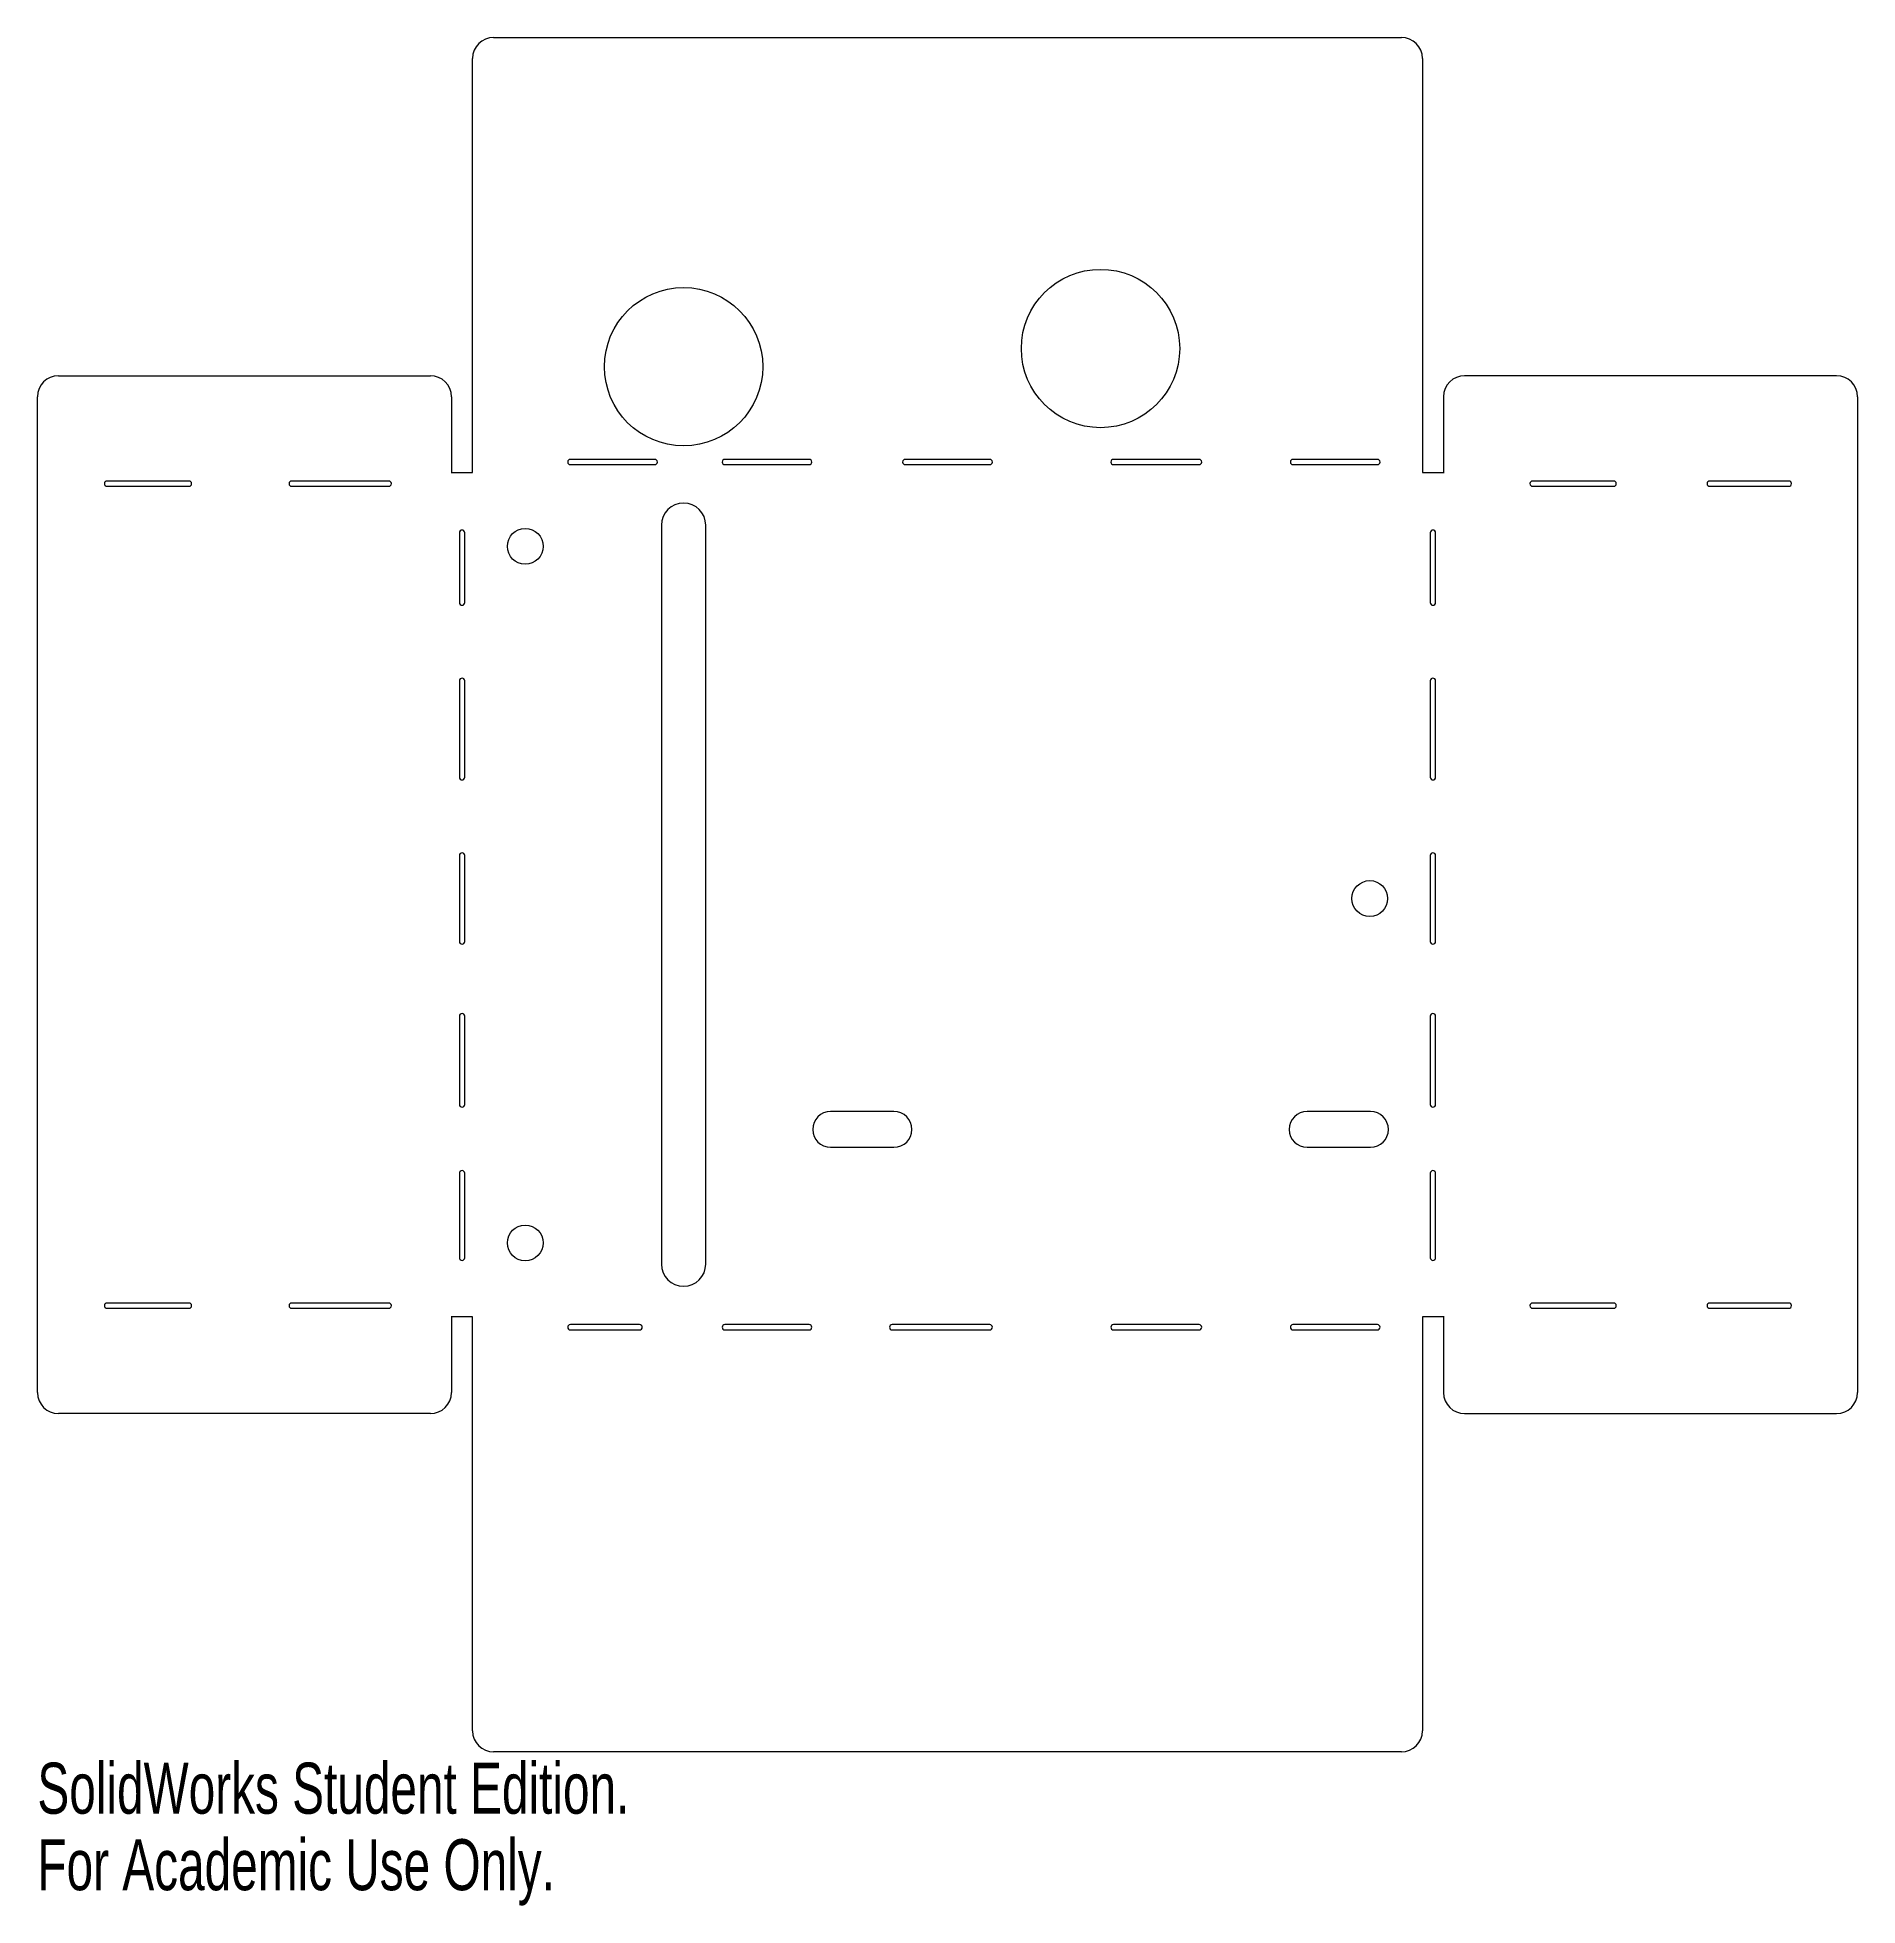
# Model space of a CAD drawing. Header units: millimetres. Extents: x -41 to 131, y -56 to 121.
import ezdxf

# ---------------------------------------------------------------- set-up
doc = ezdxf.new("R2010")
doc.units = ezdxf.units.MM
doc.styles.add('SLDTEXTSTYLE0', font='TXT', dxfattribs={"width": 0.7})

msp = doc.modelspace()

# ---------------------------------------------------------------- linework, layer by layer
at = {"color": 7, "linetype": 'Continuous', "lineweight": 15}
for p, q in [((2, 121.22), (88, 121.22)), ((0, 80), (0, 119.22)), ((90, 119.22), (90, 80)), ((-39.22, 89.17), (-3.99, 89.17)), ((129.22, 89.17), (93.99, 89.17)), ((-41.22, -7.17), (-41.22, 87.17)), ((-1.99, 87.17), (-1.99, 79.93)), ((91.99, 87.17), (91.99, 79.93)), ((131.22, 87.17), (131.22, -7.17)), ((-1.99, 80), (0, 80)), ((17.27, 81.24), (9.27, 81.24)), ((9.27, 80.74), (17.27, 80.74)), ((31.9, 81.24), (23.9, 81.24)), ((23.9, 80.74), (31.9, 80.74)), ((49, 81.24), (41, 81.24)), ((41, 80.74), (49, 80.74)), ((68.83, 81.24), (60.72, 81.24)), ((60.72, 80.74), (68.83, 80.74)), ((85.73, 81.24), (77.73, 81.24)), ((77.73, 80.74), (85.73, 80.74)), ((90, 80), (91.99, 80)), ((-26.86, 79.19), (-34.62, 79.19)), ((-34.62, 78.69), (-26.86, 78.69)), ((-7.93, 79.19), (-17.13, 79.19)), ((-17.13, 78.69), (-7.93, 78.69)), ((108.11, 79.19), (100.43, 79.19)), ((100.43, 78.69), (108.11, 78.69)), ((124.71, 79.19), (117.21, 79.19)), ((117.21, 78.69), (124.71, 78.69)), ((17.9, 75), (17.9, 5)), ((22.1, 5), (22.1, 75)), ((-1.24, 74.29), (-1.24, 67.67)), ((-0.74, 67.67), (-0.74, 74.29)), ((90.74, 74.29), (90.74, 67.67)), ((91.24, 67.67), (91.24, 74.29)), ((-1.24, 60.26), (-1.24, 51.12)), ((-0.74, 51.12), (-0.74, 60.26)), ((90.74, 60.26), (90.74, 51.12)), ((91.24, 51.12), (91.24, 60.26)), ((-1.24, 43.71), (-1.24, 35.56)), ((-0.74, 35.56), (-0.74, 43.71)), ((90.74, 43.71), (90.74, 35.56)), ((91.24, 35.56), (91.24, 43.71)), ((-1.24, 28.49), (-1.24, 20.12)), ((-0.74, 20.12), (-0.74, 28.49)), ((90.74, 28.49), (90.74, 20.12)), ((91.24, 20.12), (91.24, 28.49)), ((39.93, 19.46), (33.93, 19.46)), ((85.07, 19.46), (79.07, 19.46)), ((33.93, 16.06), (39.93, 16.06)), ((79.07, 16.06), (85.07, 16.06)), ((-1.24, 13.6), (-1.24, 5.6)), ((-0.74, 5.6), (-0.74, 13.6)), ((90.74, 13.6), (90.74, 5.6)), ((91.24, 5.6), (91.24, 13.6)), ((-26.86, 1.31), (-34.62, 1.31)), ((-34.62, 0.81), (-26.86, 0.81)), ((-7.93, 1.31), (-17.13, 1.31)), ((-17.13, 0.81), (-7.93, 0.81)), ((-1.99, 0.07), (-1.99, -7.17)), ((0, 0), (-1.99, 0)), ((0, -39.22), (0, 0)), ((90, 0), (90, -39.22)), ((91.99, 0), (90, 0)), ((91.99, 0.07), (91.99, -7.17)), ((108.11, 1.31), (100.43, 1.31)), ((100.43, 0.81), (108.11, 0.81)), ((124.71, 1.31), (117.21, 1.31)), ((117.21, 0.81), (124.71, 0.81)), ((15.83, -0.74), (9.27, -0.74)), ((9.27, -1.24), (15.83, -1.24)), ((31.9, -0.74), (23.9, -0.74)), ((23.9, -1.24), (31.9, -1.24)), ((49, -0.74), (39.76, -0.74)), ((39.76, -1.24), (49, -1.24)), ((68.83, -0.74), (60.72, -0.74)), ((60.72, -1.24), (68.83, -1.24)), ((85.73, -0.74), (77.73, -0.74)), ((77.73, -1.24), (85.73, -1.24)), ((-3.99, -9.17), (-39.22, -9.17)), ((93.99, -9.17), (129.22, -9.17)), ((88, -41.22), (2, -41.22))]:
    msp.add_line(p, q, dxfattribs=at)
for centre, radius in [((59.5, 91.74), 7.5), ((20, 90.02), 7.5), ((5, 73), 1.7), ((85, 39.63), 1.7), ((5, 7), 1.7)]:
    msp.add_circle(centre, radius, dxfattribs=at)
for centre, radius, start, end in [((2, 119.22), 2, 90, 180), ((88, 119.22), 2, 0, 90), ((-39.22, 87.17), 2, 90, 180), ((-3.99, 87.17), 2, 0, 90), ((93.99, 87.17), 2, 90, 180), ((129.22, 87.17), 2, 0, 90), ((9.27, 80.99), 0.25, 90, 270), ((17.27, 80.99), 0.25, 270, 90), ((23.9, 80.99), 0.25, 90, 270), ((31.9, 80.99), 0.25, 270, 90), ((41, 80.99), 0.25, 90, 270), ((49, 80.99), 0.25, 270, 90), ((60.72, 80.99), 0.25, 90, 270), ((68.83, 80.99), 0.25, 270, 90), ((77.73, 80.99), 0.25, 90, 270), ((85.73, 80.99), 0.25, 270, 90), ((-34.62, 78.94), 0.25, 90, 270), ((-26.86, 78.94), 0.25, 270, 90), ((-17.13, 78.94), 0.25, 90, 270), ((-7.93, 78.94), 0.25, 270, 90), ((100.43, 78.94), 0.25, 90, 270), ((108.11, 78.94), 0.25, 270, 90), ((117.21, 78.94), 0.25, 90, 270), ((124.71, 78.94), 0.25, 270, 90), ((20, 75), 2.1, 0, 180), ((-0.99, 74.29), 0.25, 0, 180), ((90.99, 74.29), 0.25, 0, 180), ((-0.99, 67.67), 0.25, 180, 0), ((90.99, 67.67), 0.25, 180, 0), ((-0.99, 60.26), 0.25, 0, 180), ((90.99, 60.26), 0.25, 0, 180), ((-0.99, 51.12), 0.25, 180, 0), ((90.99, 51.12), 0.25, 180, 0), ((-0.99, 43.71), 0.25, 0, 180), ((90.99, 43.71), 0.25, 0, 180), ((-0.99, 35.56), 0.25, 180, 0), ((90.99, 35.56), 0.25, 180, 0), ((-0.99, 28.49), 0.25, 0, 180), ((90.99, 28.49), 0.25, 0, 180), ((-0.99, 20.12), 0.25, 180, 0), ((90.99, 20.12), 0.25, 180, 0), ((33.93, 17.76), 1.7, 90, 270), ((39.93, 17.76), 1.7, 270, 90), ((79.07, 17.76), 1.7, 90, 270), ((85.07, 17.76), 1.7, 270, 90), ((-0.99, 13.6), 0.25, 0, 180), ((90.99, 13.6), 0.25, 0, 180), ((-0.99, 5.6), 0.25, 180, 0), ((90.99, 5.6), 0.25, 180, 0), ((20, 5), 2.1, 180, 0), ((-34.62, 1.06), 0.25, 90, 270), ((-26.86, 1.06), 0.25, 270, 90), ((-17.13, 1.06), 0.25, 90, 270), ((-7.93, 1.06), 0.25, 270, 90), ((100.43, 1.06), 0.25, 90, 270), ((108.11, 1.06), 0.25, 270, 90), ((117.21, 1.06), 0.25, 90, 270), ((124.71, 1.06), 0.25, 270, 90), ((9.27, -0.99), 0.25, 90, 270), ((15.83, -0.99), 0.25, 270, 90), ((23.9, -0.99), 0.25, 90, 270), ((31.9, -0.99), 0.25, 270, 90), ((39.76, -0.99), 0.25, 90, 270), ((49, -0.99), 0.25, 270, 90), ((60.72, -0.99), 0.25, 90, 270), ((68.83, -0.99), 0.25, 270, 90), ((77.73, -0.99), 0.25, 90, 270), ((85.73, -0.99), 0.25, 270, 90), ((-39.22, -7.17), 2, 180, 270), ((-3.99, -7.17), 2, 270, 0), ((93.99, -7.17), 2, 180, 270), ((129.22, -7.17), 2, 270, 0), ((2, -39.22), 2, 180, 270), ((88, -39.22), 2, 270, 0)]:
    msp.add_arc(centre, radius, start, end, dxfattribs=at)

# ---------------------------------------------------------------- texts
at = {"color": 7, "linetype": 'Continuous', "char_height": 4.8336, "attachment_point": 1, "style": 'SLDTEXTSTYLE0'}
for s, insert in [('SolidWorks Student Edition.', (-41.22, -42.24)), ('For Academic Use Only.', (-41.22, -49.49))]:
    msp.add_mtext(s, dxfattribs=dict(at, insert=insert))

doc.saveas('drawing.dxf')
